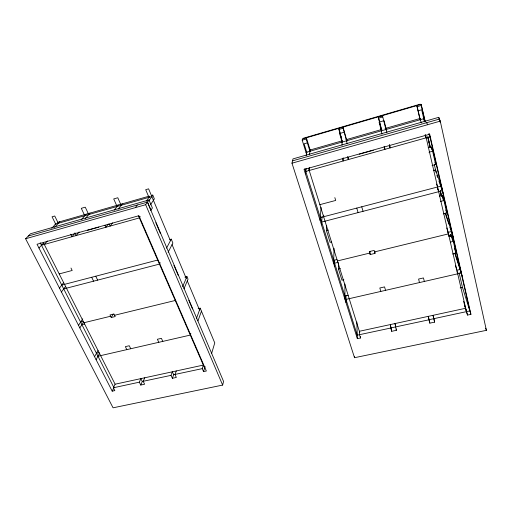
<?xml version="1.0" encoding="UTF-8"?>
<svg xmlns="http://www.w3.org/2000/svg" width="512" height="512" viewBox="0 0 512 512"><rect width="100%" height="100%" fill="white"/><g stroke="black" fill="none" stroke-linecap="round" stroke-linejoin="round"><path stroke-width="0.77" d="M343.219 157.811L343.206 160.992L342.566 158.765M346.65 141.35L342.963 127.123L346.867 140.704M342.029 145.21L342.067 140.845M343.866 279.744L341.965 280.192L338.477 269.037L338.573 262.765M342.362 141.747L338.861 129.478L338.893 128.307M334.534 266.253L334.701 260.096M333.613 263.334L334.067 248.301M331.405 241.997L330.112 242.323L326.438 230.573L326.701 225.786M323.635 216.736L323.738 215.174M321.478 224.819L322.08 216.48M320.07 220.352L321.082 207.405M309.203 170.49L309.626 167.379M309.478 154.605L310.138 150.003M305.421 173.856L306.234 168.326M306.195 155.539L306.79 151.693M309.958 151.264L306.182 138.995L306.381 137.786L310.605 151.526M303.136 138.726L303.213 138.291L420.16 104.186L420.314 104.576M306.682 154.611L302.195 140.154L302.419 138.938L421.101 104.346L425.28 121.754M439.821 121.274L439.334 119.085L440.262 121.126L486.4 330.33L354.522 357.702L291.981 163.194L292.461 160.87L439.52 119.034L440.326 122.682M292.582 160.838L292.979 158.899L438.746 117.331L439.52 119.034M222.643 385.075L223.571 381.434L147.398 202.138L145.67 204.698L25.6 238.758L113.069 407.814L222.643 385.075L145.67 204.698M211.654 353.325L214.765 342.918L200.192 308.166L198.17 308.653M203.539 371.61L202.246 368.634L203.347 365.088L115.104 384.205L113.376 387.776L114.816 390.611L112.198 391.168L37.03 244.25L138.906 215.712L206.355 371.008L203.539 371.61L205.094 366.515M197.965 320.915L201.446 311.155M190.848 333.581L190.304 335.085L97.978 356.243M196.333 318.822L200.192 308.166M176.301 370.95L175.002 374.502L176.346 377.434L172.371 378.285L171.021 375.36L172.352 371.802L173.683 374.714L172.371 378.285M183.936 288.838L188.032 279.168L186.963 276.614L184.902 277.133M144.742 377.786L143.219 381.35L144.614 384.224L140.742 385.056L139.341 382.182L140.89 378.618L142.278 381.478L140.742 385.056M182.586 286.797L186.963 276.614M112.198 391.168L113.926 387.584L40.211 242.746M168.122 252.25L172.877 243.027L171.251 239.149L169.85 239.52M160.186 262.701L159.45 264.102L63.712 288.922M166.496 248.173L171.251 239.149M96.083 359.667L99.514 353.459M94.566 356.71L98.022 350.528M111.226 317.517L115.206 316.55L113.971 313.978L109.984 314.95L111.226 317.517L113.158 314.138M79.834 327.91L83.59 321.984M78.534 325.376L82.739 318.81M150.835 210.227L152.397 207.994L148.992 199.955L30.554 233.728L25.6 238.758M150.458 204.838L154.368 198.899L152.774 195.104L151.341 195.514M140.243 216.614L139.373 217.914L41.491 245.248M148.89 200.883L152.774 195.104M28.243 236.038L147.552 202.099L148.992 199.955M152.141 195.283L151.181 196.704L55.04 224.218M146.272 201.267L149.472 196.57M135.392 207.616L137.203 205.043M61.446 291.974L65.6 286.374M112.525 222.886L110.157 226.074L109.261 224.115M59.475 288.115L63.667 282.56M108.301 224.07L105.894 227.264L104.998 225.312M118.246 209.114L122.227 203.859M114.259 210.125L118.182 205.018M79.155 231.93L76.154 235.571L74.918 233.011M75.046 233.082L72.006 236.73L70.765 234.176M85.408 218.515L89.958 213.107M81.408 219.654L86.016 214.24M44.288 244.467L47.45 240.947M38.97 248.038L43.61 242.906M54.592 227.347L59.674 221.786M51.731 228.288L55.955 223.699M381.696 130.547L378.304 117.037L382.496 115.821L386.054 130.048M302.195 140.154L306.182 138.995M338.861 129.478L342.957 128.288M419.872 118.81L416.794 105.6L417.197 106.682L421.523 105.421M378.49 118.17L382.701 116.941L382.496 115.821M307.373 142.867L304.115 143.814L306.861 152.659M344.448 132.134L339.616 133.536L342.061 142.08M418.157 110.797L421.69 109.773L424.422 121.645M57.677 222.362L149.075 196.166M310.022 150.035L342.17 140.819M345.997 139.725L381.965 129.414M385.03 128.538L420.237 118.445M305.997 152.397L422.963 118.925M291.981 163.194L440.262 121.126M87.29 230.374L98.842 227.142M359.2 154.221L373.382 150.246M305.773 171.45L429.933 136.774M428.166 147.648L431.014 146.861L432.621 151.238L435.68 164.55L432.077 165.517M428.992 152.23L432.621 151.238M433.498 170.451L435.546 169.907L434.31 164.538M433.28 170.694L435.584 170.08L436.224 172.845M59.213 273.92L72.179 270.477L70.976 268.045M319.866 204.653L335.693 200.442L334.842 197.632M61.76 285.082L157.69 260.045M320.288 217.606L441.229 186.042M321.677 222.042L442.31 190.765M439.411 196.128L442.182 195.411L443.942 200.525L446.81 213.018L443.302 213.901M326.438 230.573L328.39 230.074M440.41 201.427L443.942 200.525M443.526 213.709L445.53 213.203M80.614 322.125L83.309 321.466M333.702 260.294L336.973 259.494M451.642 231.482L448.102 232.346L446.675 227.93M83.949 322.733L110.605 316.237M114.592 315.264L175.258 300.474M337.427 260.947L369.754 253.069M374.592 251.891L448.454 233.882M81.901 324.653L84.589 323.994M334.618 263.194L337.875 262.4M375.014 253.37L374.17 250.406L369.325 251.59L370.176 254.547L375.014 253.37L374.867 251.782M452.346 234.56L448.813 235.424L447.859 232.454M448.742 236.365L451.45 235.706L453.325 241.389L456.038 253.222L452.614 254.029M338.477 269.037L340.384 268.576M450.566 242.048L453.325 241.389M96.474 353.293L99.13 352.685M344.941 296.032L348.141 295.296M460.339 269.434L456.877 270.234L455.475 265.747M346.003 299.405L461.165 273.011M460.173 287.923L462.477 287.411L470.925 314.342L467.52 315.072L466.682 312.326M465.69 308.25L359.366 331.283L359.494 334.765L360.506 337.99L357.35 338.669L304.032 169.453L429.683 134.246L470.925 314.342M113.376 387.776L139.341 382.182M142.278 381.478L171.021 375.36M173.683 374.714L202.246 368.634M396.192 328.922L396.365 330.31L391.699 331.315L390.368 324.57L390.752 328.032L357.242 335.168L304.858 168.531M391.302 327.834L428.973 319.802L429.843 323.142L434.637 322.118L434.029 319.354M428.973 319.802L428.262 316.358L429.126 319.686L469.85 310.912L429.222 133.664M43.334 242.586L115.104 384.205M55.738 224.256L52.064 216.787L54.746 216.006L58.31 223.283M91.686 277.274L93.581 281.178M126.816 349.632L125.363 346.637L129.286 345.734L130.733 348.736M95.757 276.211L97.638 280.128M84.768 215.712L81.293 208.326L85.261 207.174L88.723 214.579M158.79 342.304L157.389 339.258L161.408 338.33L162.803 341.382M117.075 206.464L113.715 198.938L117.792 197.76L121.133 205.299M138.509 215.923L204.627 368.045M155.834 222.707L160.333 233.286M173.946 265.318L178.182 275.27M188.813 300.294L192.518 309.005M147.552 202.099L150.982 210.182M148.947 197.344L145.702 189.677L148.595 188.838L170.413 240.736M172.051 244.627L186.221 278.336M187.296 280.902L199.533 310.003M426.707 122.682L427.507 124.742M423.584 118.291L424.973 121.926M428.813 133.818L430.765 138.957M419.814 118.566L421.402 122.944M425.126 134.848L426.195 137.818M434.97 162.586L435.68 164.55M435.322 169.261L442.131 188.614M436.87 175.226L437.645 177.446M438.925 181.094L443.226 193.37M445.786 209.997L446.81 213.018M485.683 328.205L486.4 330.33M436.602 184.064L437.376 186.355M437.434 187.994L438.682 191.706M445.498 213.114L452.614 234.387M446.176 216.058L448.909 224.25M449.882 227.162L453.325 237.491M454.374 248.115L456.038 253.222M455.027 253.011L461.37 272.602M454.854 253.453L462.189 276.205M456.998 271.546L457.709 273.805M308.525 168.301L359.77 332.57M463.597 301.395L467.52 315.072M464.685 305.773L466.47 311.635L425.478 134.714M356.781 208.083L358.086 212.602M380.813 291.424L379.821 287.994L384.563 286.899L385.542 290.342M390.752 328.032L391.699 331.315M347.45 156.589L348.301 159.571L348.262 157.19M361.747 206.784L363.034 211.315M395.558 325.53L395.002 323.565L396.365 330.31M339.546 130.611L340.64 134.451M341.082 135.987L341.734 138.291M384.109 146.31L384.896 149.35L384.493 146.989M419.488 282.56L418.579 279.059L423.45 277.939L424.352 281.446M378.304 117.037L381.51 129.434M381.357 130.829L379.098 122.106L384.064 120.666L386.304 129.414M389.363 144.838L390.144 147.885L389.549 144.819M433.882 318.662L433.024 315.328L434.637 322.118M417.197 106.682L420.269 119.872M437.51 187.802L437.818 189.139M431.014 146.861L431.546 149.178M442.182 195.411L443.245 200.032M451.45 235.706L452.525 240.378M421.101 104.346L425.037 121.478M427.949 136.928L430.246 146.899M440.339 190.694L441.594 196.128M445.715 214.022L446.317 216.64M450.496 234.758L450.854 236.307M427.827 137.158L430.15 147.245M440.173 190.688L441.421 196.115M450.368 234.906L450.726 236.461M459.098 272.768L462.477 287.411M427.706 136.89L430.042 147.014M440.634 192.954L441.357 196.07M450.336 235.002L450.694 236.563M438.746 117.331L439.226 119.507M429.126 319.686L429.843 323.142M386.074 128.237L386.88 132.429M381.158 129.645L381.926 134.189M369.939 251.366L370.176 254.547M360.448 336.595L360.506 337.99M356.838 321.997L357.35 338.669M354.49 356.262L354.522 357.702M346.848 139.475L346.899 143.821M345.984 295.52L346.016 302.688M344.922 284.045L344.947 299.296"/></g></svg>
